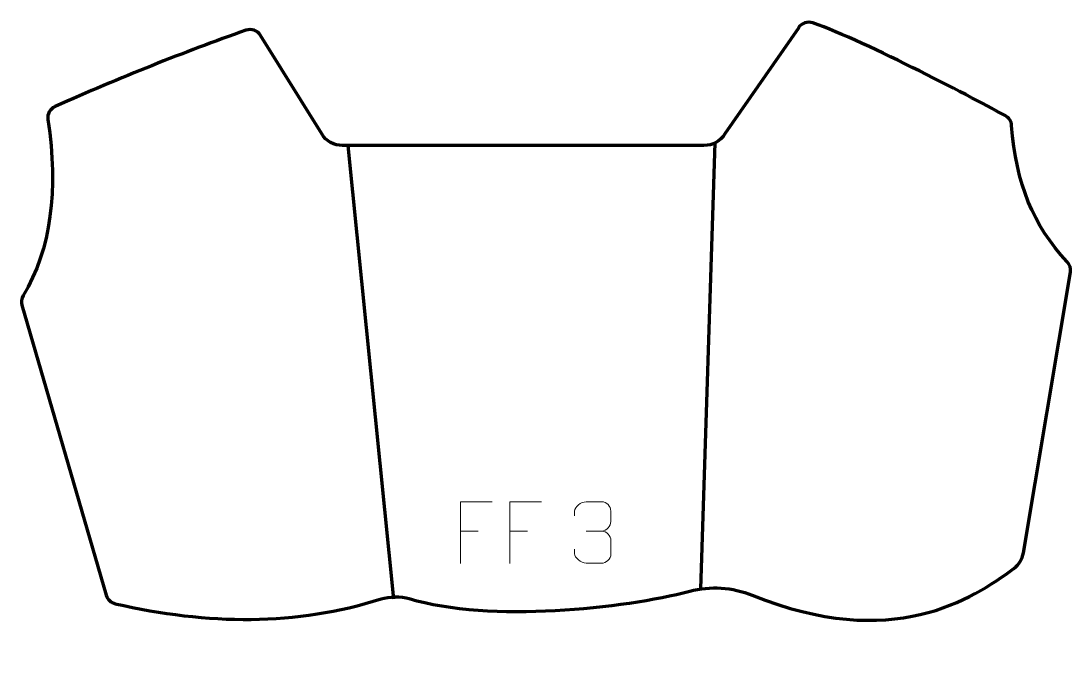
# Model space of a CAD drawing. Header units: millimetres. Extents: x -213 to 213, y -134 to 122.
import ezdxf

# ---------------------------------------------------------------- set-up
doc = ezdxf.new("R2010")
doc.units = ezdxf.units.MM
doc.header["$MEASUREMENT"] = 0
doc.layers.add('layer 1', color=7, linetype='Continuous')
doc.layers.add('layer 2', color=7, linetype='Continuous')

msp = doc.modelspace()

# ---------------------------------------------------------------- linework, layer by layer
at = {"layer": 'layer 1', "color": 12, "lineweight": 200}
msp.add_open_spline([(64.1653, 71.4006), (67.6331, 71.4006), (70.8533, 73.1875), (72.6747, 76.1226), (72.6747, 76.1226), (72.6747, 76.1226), (102.5176, 119.1364), (102.5176, 119.1364), (102.5176, 119.1364), (103.7537, 121.1286), (106.2171, 121.9904), (108.4375, 121.2146), (108.4375, 121.2146), (130.4724, 113.516), (175.6604, 89.4361), (186.5739, 83.5577), (186.5739, 83.5577), (188.0672, 82.7534), (189.0423, 81.2477), (189.1753, 79.5643), (189.1753, 79.5643), (191.0514, 55.8223), (197.7671, 39.0926), (211.745, 24.1626), (211.745, 24.1626), (212.8072, 23.0281), (213.2887, 21.4724), (213.033, 19.9434), (213.033, 19.9434), (213.033, 19.9434), (193.9512, -94.1047), (193.9512, -94.1047), (193.9512, -94.1047), (193.5222, -96.6256), (192.1361, -98.8862), (190.0749, -100.4141), (190.0749, -100.4141), (173.3162, -112.8375), (140.8285, -134.3672), (83.7798, -111.2952), (83.7798, -111.2952), (75.7102, -108.0317), (66.8037, -107.4471), (58.3805, -109.6548), (58.3805, -109.6548), (31.5587, -116.6835), (-22.4978, -122.6049), (-55.6064, -112.6379), (-55.6064, -112.6379), (-58.7412, -111.6942), (-63.8568, -111.8011), (-66.9764, -112.7927), (-66.9764, -112.7927), (-101.2167, -123.6738), (-137.3732, -123.4061), (-174.9719, -114.7471), (-174.9719, -114.7471), (-176.7432, -114.339), (-178.1589, -113.0157), (-178.6641, -111.2786), (-178.6641, -111.2786), (-178.6641, -111.2786), (-212.9046, 6.4793), (-212.9046, 6.4793), (-212.9046, 6.4793), (-213.2896, 7.8036), (-213.0991, 9.2236), (-212.3925, 10.4096), (-212.3925, 10.4096), (-201.1339, 29.3026), (-198.0217, 53.2869), (-202.3498, 81.9205), (-202.3498, 81.9205), (-202.6851, 84.1391), (-201.5068, 86.3143), (-199.4466, 87.227), (-199.4466, 87.227), (-172.9847, 98.9505), (-147.0681, 109.4368), (-121.8993, 118.2308), (-121.8993, 118.2308), (-119.6789, 119.0062), (-117.2155, 118.1444), (-115.9793, 116.1526), (-115.9793, 116.1526), (-115.9793, 116.1526), (-91.1364, 76.1226), (-91.1364, 76.1226), (-91.1364, 76.1226), (-89.315, 73.1875), (-86.0948, 71.4006), (-82.627, 71.4006), (-82.627, 71.4006), (-82.627, 71.4006), (64.1653, 71.4006), (64.1653, 71.4006)], degree=3, knots=[0, 0, 0, 0, 0.04, 0.04, 0.04, 0.04, 0.08, 0.08, 0.08, 0.08, 0.12, 0.12, 0.12, 0.12, 0.16, 0.16, 0.16, 0.16, 0.2, 0.2, 0.2, 0.2, 0.24, 0.24, 0.24, 0.24, 0.28, 0.28, 0.28, 0.28, 0.32, 0.32, 0.32, 0.32, 0.36, 0.36, 0.36, 0.36, 0.4, 0.4, 0.4, 0.4, 0.44, 0.44, 0.44, 0.44, 0.48, 0.48, 0.48, 0.48, 0.52, 0.52, 0.52, 0.52, 0.56, 0.56, 0.56, 0.56, 0.6, 0.6, 0.6, 0.6, 0.64, 0.64, 0.64, 0.64, 0.68, 0.68, 0.68, 0.68, 0.72, 0.72, 0.72, 0.72, 0.76, 0.76, 0.76, 0.76, 0.8, 0.8, 0.8, 0.8, 0.84, 0.84, 0.84, 0.84, 0.88, 0.88, 0.88, 0.88, 0.92, 0.92, 0.92, 0.92, 1, 1, 1, 1], dxfattribs=at)
at = {"layer": 'layer 1', "color": 250, "lineweight": 9}
for points, knots in [([(-21.8712, -73.4038), (-21.8712, -73.4038), (-34.7452, -73.4038), (-34.7452, -73.4038), (-34.7452, -73.4038), (-34.7452, -73.4038), (-34.7452, -98.3574), (-34.7452, -98.3574)], [0, 0, 0, 0, 0.33333333, 0.33333333, 0.33333333, 0.33333333, 1, 1, 1, 1]), ([(-1.8712, -73.4038), (-1.8712, -73.4038), (-14.7452, -73.4038), (-14.7452, -73.4038), (-14.7452, -73.4038), (-14.7452, -73.4038), (-14.7452, -98.3574), (-14.7452, -98.3574)], [0, 0, 0, 0, 0.33333333, 0.33333333, 0.33333333, 0.33333333, 1, 1, 1, 1]), ([(11.615, -79.0383), (11.615, -79.0383), (11.615, -77.1811), (11.615, -77.1811), (11.615, -77.1811), (11.6007, -75.4392), (14.2652, -73.3211), (16.3243, -73.3438), (16.3243, -73.3438), (18.3884, -73.3438), (20.4524, -73.3438), (22.5161, -73.3438), (22.5161, -73.3438), (24.7106, -73.335), (26.3089, -75.1818), (26.3533, -77.0939), (26.3533, -77.0939), (26.3529, -78.529), (26.3529, -79.9641), (26.3533, -81.3996), (26.3533, -81.3996), (26.3047, -83.0531), (24.7021, -85.2831), (22.5038, -85.2731), (22.5038, -85.2731), (24.7075, -85.2843), (26.3155, -87.0875), (26.3695, -89.147), (26.3695, -89.147), (26.3691, -90.9317), (26.3691, -92.7164), (26.3695, -94.5015), (26.3695, -94.5015), (26.3796, -96.5629), (24.3247, -98.326), (22.5038, -98.3179), (22.5038, -98.3179), (20.4385, -98.3176), (18.3733, -98.3176), (16.3077, -98.3179), (16.3077, -98.3179), (14.1391, -98.3064), (11.6081, -95.9062), (11.5895, -94.4444), (11.5895, -94.4444), (11.5895, -94.4444), (11.5895, -92.5358), (11.5895, -92.5358)], [0, 0, 0, 0, 0.07692308, 0.07692308, 0.07692308, 0.07692308, 0.15384615, 0.15384615, 0.15384615, 0.15384615, 0.23076923, 0.23076923, 0.23076923, 0.23076923, 0.30769231, 0.30769231, 0.30769231, 0.30769231, 0.38461538, 0.38461538, 0.38461538, 0.38461538, 0.46153846, 0.46153846, 0.46153846, 0.46153846, 0.53846154, 0.53846154, 0.53846154, 0.53846154, 0.61538462, 0.61538462, 0.61538462, 0.61538462, 0.69230769, 0.69230769, 0.69230769, 0.69230769, 0.76923077, 0.76923077, 0.76923077, 0.76923077, 0.84615385, 0.84615385, 0.84615385, 0.84615385, 1, 1, 1, 1])]:
    msp.add_open_spline(points, degree=3, knots=knots, dxfattribs=at)
for points in [[(-34.7452, -85.2835), (-34.7452, -85.2835), (-27.5771, -85.2835), (-27.5771, -85.2835)], [(-14.7452, -85.2835), (-14.7452, -85.2835), (-7.5771, -85.2835), (-7.5771, -85.2835)], [(16.3247, -85.2835), (16.3247, -85.2835), (22.5211, -85.2835), (22.5211, -85.2835)]]:
    msp.add_open_spline(points, degree=3, dxfattribs=at)
at = {"layer": 'layer 2', "color": 142, "lineweight": 200}
for points in [[(-80.5694, 71.4006), (-80.5694, 71.4006), (-61.9096, -112.8111), (-61.9096, -112.8111)], [(68.6012, 72.4364), (68.6012, 72.4364), (62.7074, -108.7703), (62.7074, -108.7703)]]:
    msp.add_open_spline(points, degree=3, dxfattribs=at)

doc.saveas('drawing.dxf')
